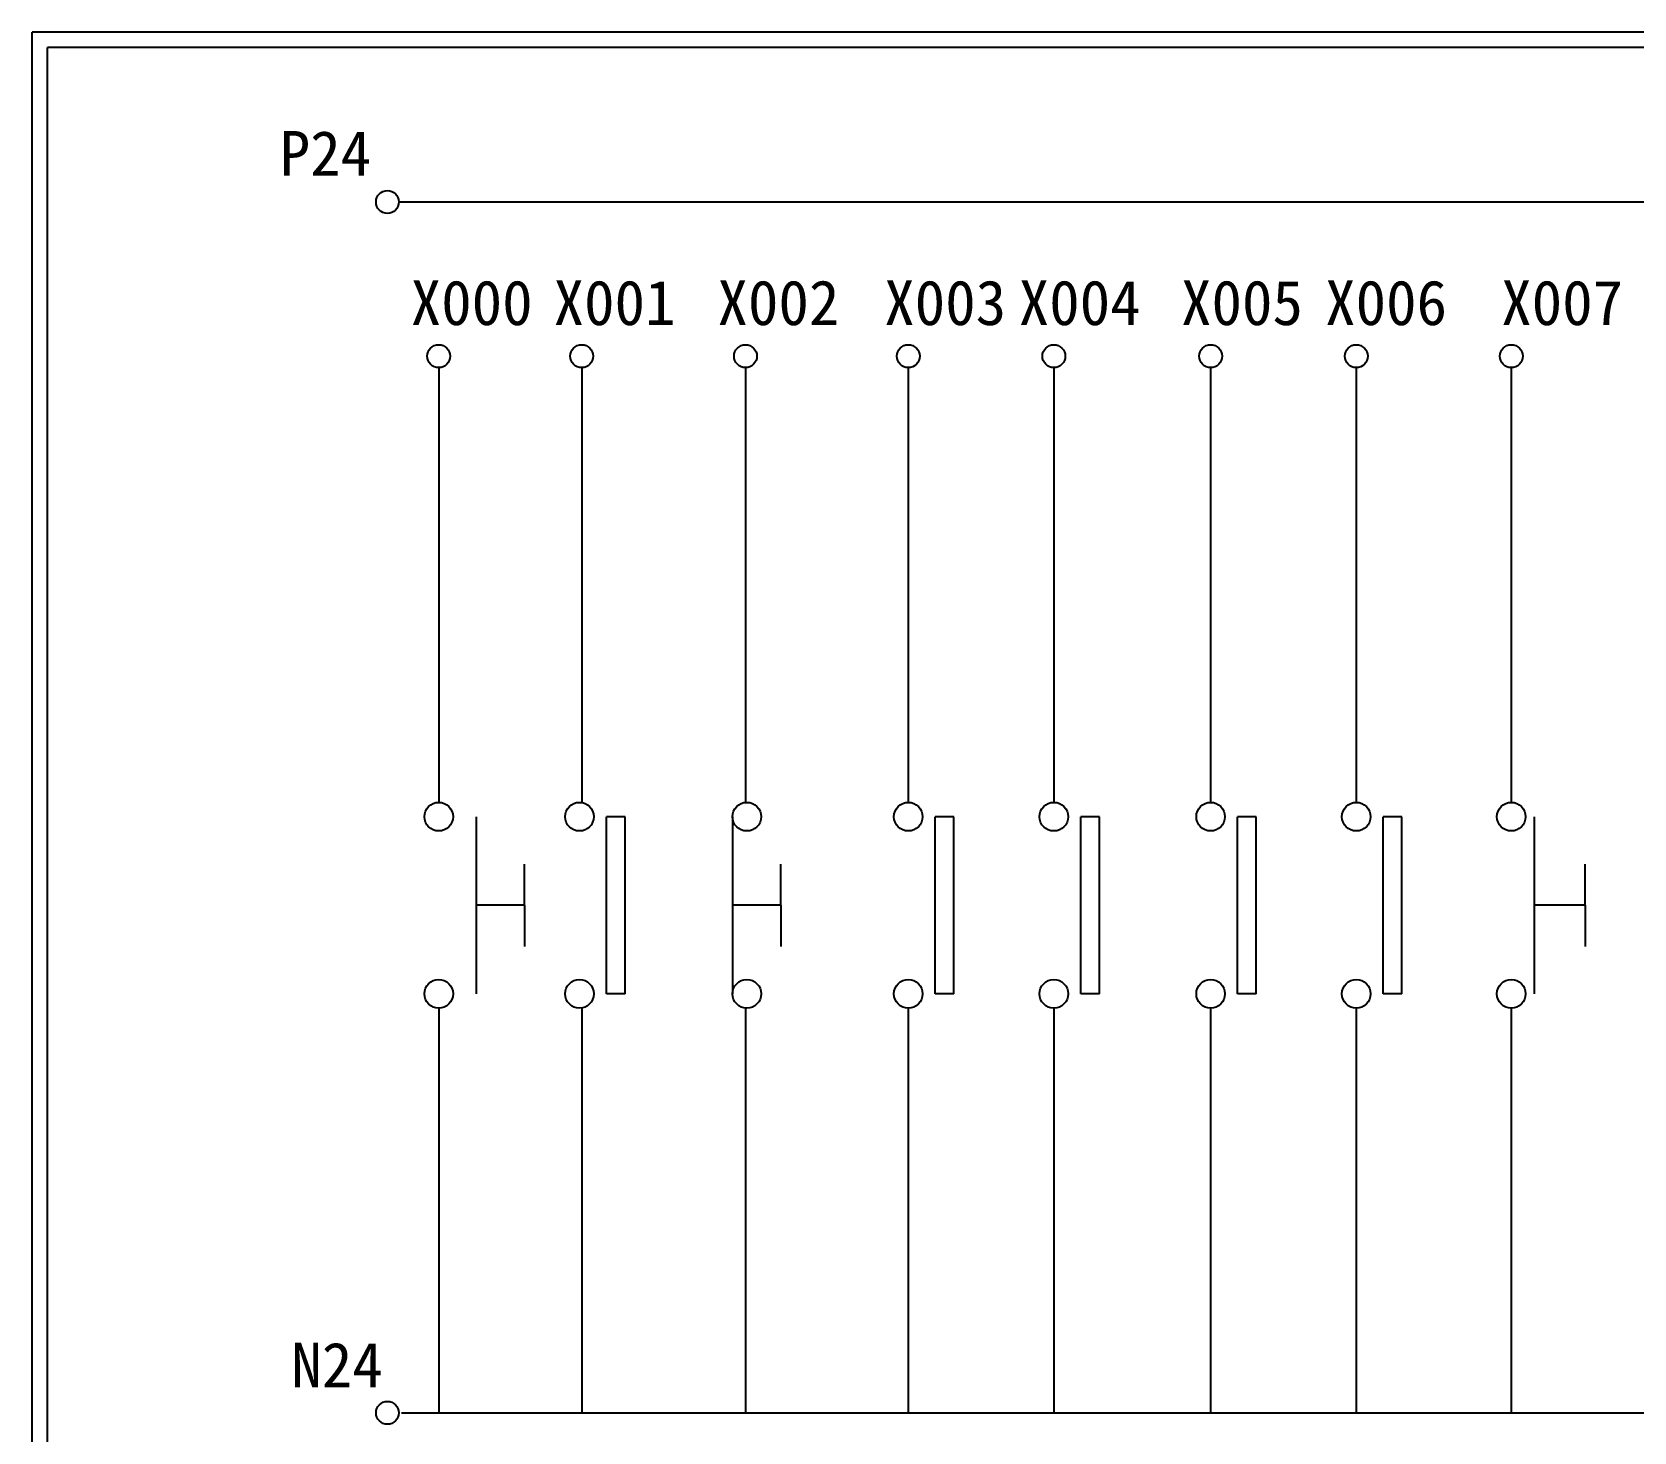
# Model space of a CAD drawing. Extents: x 10 to 297, y 3 to 207.
# Drawn here: x 10 to 138.7, y 94.5 to 207 of the extents above; entities that cross this region are included whole.
import ezdxf

# ---------------------------------------------------------------- set-up
doc = ezdxf.new("R2010")
doc.units = 0
doc.layers.get('0').update_dxf_attribs({"linetype": 'CONTINUOUS'})
doc.layers.add('圖框層', color=7, linetype='CONTINUOUS')
doc.layers.add('標尺寸層', color=3, linetype='CONTINUOUS')
doc.styles.add('STSL', font='kaiu.ttf')

msp = doc.modelspace()

# ---------------------------------------------------------------- linework, layer by layer
at = {"color": 7}
for p, q in [((57.66, 143.94), (56.15, 143.94)), ((84.07, 143.94), (82.56, 143.94)), ((95.77, 143.94), (94.27, 143.94)), ((108.37, 143.94), (106.87, 143.94)), ((120.07, 143.94), (118.57, 143.94)), ((49.56, 136.82), (49.56, 140.13)), ((70.16, 136.82), (70.16, 140.13)), ((134.81, 136.82), (134.81, 140.13)), ((49.56, 136.82), (49.56, 133.51)), ((70.16, 136.82), (70.16, 133.51)), ((134.81, 136.82), (134.81, 133.51)), ((57.66, 129.71), (56.15, 129.71)), ((84.07, 129.71), (82.56, 129.71)), ((95.77, 129.71), (94.27, 129.71)), ((108.37, 129.71), (106.87, 129.71)), ((120.07, 129.71), (118.57, 129.71))]:
    msp.add_line(p, q, dxfattribs=at)
at = {"layer": '圖框層', "color": 7}
for p, q in [((297, 206.97), (10, 206.97)), ((10, 3), (10, 206.97)), ((295.75, 205.72), (11.25, 205.72)), ((11.25, 4.25), (11.25, 205.72))]:
    msp.add_line(p, q, dxfattribs=at)
at = {"layer": '標尺寸層', "color": 7}
for p, q in [((39.48, 193.32), (252.91, 193.32)), ((42.68, 180.01), (42.68, 145.09)), ((54.17, 180.01), (54.17, 145.09)), ((67.33, 180.01), (67.33, 145.09)), ((80.41, 180.01), (80.41, 145.09)), ((92.11, 180.01), (92.11, 145.09)), ((104.71, 180.01), (104.71, 145.09)), ((116.41, 180.01), (116.41, 145.09)), ((128.87, 180.01), (128.87, 145.09)), ((45.69, 143.94), (45.69, 129.71)), ((56.15, 129.71), (56.15, 143.94)), ((57.66, 129.71), (57.66, 143.94)), ((66.29, 143.94), (66.29, 129.71)), ((82.56, 129.71), (82.56, 143.94)), ((84.07, 129.71), (84.07, 143.94)), ((94.27, 129.71), (94.27, 143.94)), ((95.77, 129.71), (95.77, 143.94)), ((106.87, 129.71), (106.87, 143.94)), ((108.37, 129.71), (108.37, 143.94)), ((118.57, 129.71), (118.57, 143.94)), ((120.07, 129.71), (120.07, 143.94)), ((130.73, 129.71), (130.73, 143.94)), ((49.56, 136.82), (45.69, 136.82)), ((70.16, 136.82), (66.29, 136.82)), ((134.81, 136.82), (130.73, 136.82)), ((42.68, 128.56), (42.68, 96.05)), ((54.17, 128.56), (54.17, 96.05)), ((67.33, 128.56), (67.33, 96.05)), ((80.41, 128.56), (80.41, 96.05)), ((92.11, 128.56), (92.11, 96.05)), ((104.71, 128.56), (104.71, 96.05)), ((116.41, 128.56), (116.41, 96.05)), ((128.87, 128.56), (128.87, 96.05)), ((39.69, 96.05), (250.52, 96.05))]:
    msp.add_line(p, q, dxfattribs=at)
for centre, radius in [((38.56, 193.32), 0.92), ((42.68, 180.93), 0.92), ((54.17, 180.93), 0.92), ((67.33, 180.93), 0.92), ((67.33, 180.93), 0.92), ((80.41, 180.93), 0.92), ((92.11, 180.93), 0.92), ((104.71, 180.93), 0.92), ((116.41, 180.93), 0.92), ((128.87, 180.93), 0.92), ((42.68, 143.94), 1.15), ((53.99, 143.94), 1.15), ((67.44, 143.94), 1.15), ((80.41, 143.94), 1.15), ((92.11, 143.94), 1.15), ((104.71, 143.94), 1.15), ((116.41, 143.94), 1.15), ((128.87, 143.94), 1.15), ((42.68, 129.71), 1.15), ((53.99, 129.71), 1.15), ((67.44, 129.71), 1.15), ((80.41, 129.71), 1.15), ((92.11, 129.71), 1.15), ((104.71, 129.71), 1.15), ((116.41, 129.71), 1.15), ((128.87, 129.71), 1.15), ((38.56, 96.05), 0.92)]:
    msp.add_circle(centre, radius, dxfattribs=at)

# ---------------------------------------------------------------- texts
at = {"layer": '圖框層', "color": 7, "style": 'STSL'}
for s, p in [('P24', (29.9, 195.43)), ('X000', (40.43, 183.43)), ('X001', (51.91, 183.43)), ('X002', (65.08, 183.43)), ('X003', (78.48, 183.43)), ('X004', (89.29, 183.43)), ('X005', (102.33, 183.43)), ('X006', (113.91, 183.43)), ('X007', (128.06, 183.43)), ('N24', (30.84, 98.1))]:
    msp.add_text(s, height=3.6, dxfattribs=at).set_placement(p)

doc.saveas('drawing.dxf')
